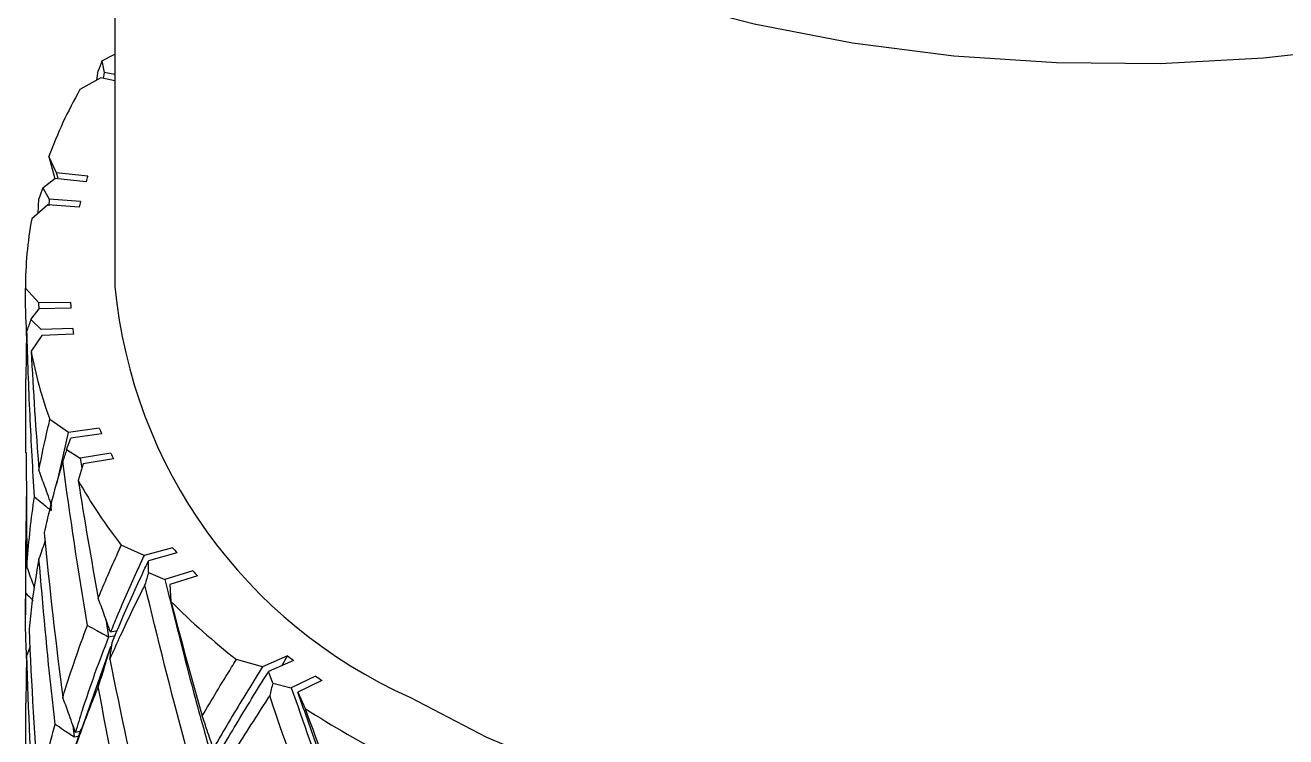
# Model space of a CAD drawing. Extents: x 0 to 8.27, y -9.61 to 0.
# Drawn here: x 2.0251 to 2.166, y -6.3081 to -6.2285 of the extents above; entities that cross this region are included whole.
import ezdxf

# ---------------------------------------------------------------- set-up
doc = ezdxf.new("R2010")
doc.units = 0
doc.header["$LTSCALE"] = 0.5
doc.header["$MEASUREMENT"] = 0
doc.layers.add('Mounting', color=4, linetype='CONTINUOUS')

msp = doc.modelspace()

# ---------------------------------------------------------------- linework, layer by layer
at = {"layer": 'Mounting', "linetype": 'Continuous', "lineweight": 25, "transparency": 16777216}
for p, q in [((2.035168909267639, -6.167944773278798), (2.035168909267639, -6.257764262586186)), ((2.033720987541045, -6.232513402328543), (2.035168909267639, -6.231765202334309)), ((2.033720987541045, -6.232513402328543), (2.033964379691014, -6.233813634793698)), ((2.033578372511073, -6.234433409128251), (2.031259633729604, -6.235742944761903)), ((2.033136332099247, -6.234683056770898), (2.033305307254039, -6.23365565041501)), ((2.035168909267639, -6.234758684376054), (2.033578358589892, -6.234433426260345)), ((2.033964379063008, -6.233813638409508), (2.033857003294287, -6.234515208778923)), ((2.035168909267639, -6.234067360441252), (2.033964377819274, -6.23381363898465)), ((2.02865630472408, -6.245037841920173), (2.027782432146267, -6.243234461076433)), ((2.027782432770181, -6.243234462641901), (2.028461401610656, -6.245728364120843)), ((2.027116857410618, -6.246741778158132), (2.028453798357731, -6.245686000824598)), ((2.031937699252893, -6.246038967495672), (2.02845380036635, -6.245685996654849)), ((2.028814550667192, -6.24566087763457), (2.028656305065596, -6.245037843397533)), ((2.032134291980327, -6.245409736253798), (2.028656310756759, -6.245037823388081)), ((2.027116857410618, -6.246741778158132), (2.027823214753852, -6.2479843842085)), ((2.027668856116833, -6.248636945446258), (2.02587242005049, -6.250196170891961)), ((2.026578742674218, -6.249583114725617), (2.02667708764622, -6.247935931004569)), ((2.031175690221261, -6.248903696993345), (2.02766884866989, -6.248636963874894)), ((2.027823214497374, -6.24798438787797), (2.027786758459314, -6.248726273757477)), ((2.031325541332279, -6.248270192006991), (2.027823214432345, -6.247984388532579)), ((2.026673561735805, -6.259600416457083), (2.02516929300711, -6.257941330249132)), ((2.025781426555994, -6.261451892031793), (2.02670891675686, -6.260258717333492)), ((2.030209485350241, -6.259546739058798), (2.02667356096228, -6.259600397605816)), ((2.026684095258332, -6.260290649082087), (2.026673561783554, -6.259600417910853)), ((2.03024380793542, -6.260185816103665), (2.02670891722002, -6.260258713013734)), ((2.025781425306121, -6.261451890779874), (2.026919882579904, -6.262582562054597)), ((2.025245438482187, -6.268070095630485), (2.025336790592718, -6.262699715111232)), ((2.030448608521709, -6.262441757177491), (2.026919882993042, -6.262582565505674)), ((2.030530190507505, -6.263079404419152), (2.027003917222117, -6.263239408240786)), ((2.027003915155973, -6.263239393064957), (2.025808296810482, -6.26498015980814)), ((2.025168909267649, -6.268070725033674), (2.025168909267649, -6.27634029606542)), ((2.029978896034862, -6.27408274225899), (2.027909974917037, -6.272640460715358)), ((2.028674873006565, -6.279867174675807), (2.02997889578657, -6.274082743724868)), ((2.033418219178174, -6.273605839088525), (2.029978888489012, -6.274082723912549)), ((2.033681957014522, -6.274226831203116), (2.030250566156582, -6.274722409919256)), ((2.029773071134258, -6.276000834377435), (2.030250567259117, -6.274722414200248)), ((2.025245437827579, -6.276339666651999), (2.025336792830984, -6.28911332646134)), ((2.029773071134258, -6.276000834377435), (2.031293860667319, -6.276970155494716)), ((2.031293861170951, -6.276970159133832), (2.031470986989206, -6.278084499667891)), ((2.034694765339253, -6.276408893389309), (2.031293863420359, -6.276970159520367)), ((2.03500421489727, -6.277022814642116), (2.031612624941971, -6.277602562468807)), ((2.03161261876059, -6.277602543884875), (2.031070068229127, -6.279448777701184)), ((2.025203804018673, -6.292035911423902), (2.025280746161769, -6.281276633788472)), ((2.027985952792477, -6.281938113516837), (2.028034023529671, -6.282810884243638)), ((2.025168909267649, -6.286213266018301), (2.025168909267649, -6.294482894161654)), ((2.03842784865148, -6.28785187219443), (2.035884696925194, -6.286689429939308)), ((2.041620256398545, -6.286972586208883), (2.038427834662997, -6.287851855154592)), ((2.03891732725171, -6.289752748303719), (2.038923962743155, -6.288444958467146)), ((2.042101882876949, -6.28754835305778), (2.038923960122673, -6.28844495441205)), ((2.03891732725171, -6.289752748303719), (2.040753987637771, -6.290518360071694)), ((2.043878434356628, -6.289561169768142), (2.040753991780292, -6.290518363678977)), ((2.041293536447228, -6.2910986703614), (2.041427767920794, -6.292969679093055)), ((2.044402227056452, -6.290124533727401), (2.041293549186292, -6.291098687797323)), ((2.034154126444918, -6.294964766395758), (2.034467821474408, -6.296938296231922)), ((2.034467851802873, -6.296938278131044), (2.03522327630364, -6.296773230014644)), ((2.035453039388329, -6.296256155838016), (2.034671021855928, -6.296429450920179)), ((2.025685177370377, -6.298004179931574), (2.025336792087245, -6.298985033399951)), ((2.034671003035072, -6.298062581269043), (2.031397051418907, -6.307353935556641)), ((2.034802883189712, -6.29803332743267), (2.034671035054288, -6.298062544979409)), ((2.025245442714748, -6.304355185796844), (2.025336788024987, -6.298985085212387)), ((2.051651159813645, -6.300306029213623), (2.048744925412819, -6.299474230551702)), ((2.05445712862749, -6.299062789429847), (2.051651139993936, -6.30030601422515)), ((2.055135594359598, -6.299568167239038), (2.052350030182623, -6.300826605449849)), ((2.053826151891343, -6.300159735887966), (2.05445712862749, -6.299062789429847)), ((2.052814546321514, -6.30210662249862), (2.052350034206228, -6.300826609101811)), ((2.052814546321514, -6.30210662249862), (2.054886809718226, -6.3026350534169)), ((2.057598245169373, -6.301323768724608), (2.054886815069239, -6.302635056448246)), ((2.058313488756738, -6.30181195368197), (2.055623587111967, -6.303137938787806)), ((2.055623568371601, -6.303137923261936), (2.056428715290821, -6.304951934849321)), ((2.025168909267649, -6.304355815192757), (2.025168909267649, -6.312625798768174)), ((2.030477951187294, -6.306835164506417), (2.030609656483847, -6.30811432611096)), ((2.030609588371561, -6.30811433641707), (2.03124990677108, -6.308017154421684)), ((2.031276835935813, -6.307535542296925), (2.030755946027938, -6.307616115537137))]:
    msp.add_line(p, q, dxfattribs=at)
at = {"layer": 'Mounting', "linetype": 'Continuous', "lineweight": 25, "transparency": 16777216, "flags": 128}
for points in [[(2.260168909267549, -6.167944773278798), (2.259712300024347, -6.173790180892972), (2.25807732770383, -6.180409792461198), (2.255271998681309, -6.186897271724995), (2.251326050142524, -6.19318384979055), (2.246281310123749, -6.199202887366248), (2.2401912541238, -6.204890581156626), (2.233120438251461, -6.210186640192312), (2.225143814914389, -6.215034924930244), (2.216345938303647, -6.219384042346057), (2.206820068100313, -6.223187890713113), (2.196667180898402, -6.226406148292533), (2.185994899827818, -6.2290047007533), (2.174916353722864, -6.230956002792873), (2.163548977928457, -6.232239370124255), (2.152013269455637, -6.232841198734484), (2.140431509684021, -6.232755109090526), (2.128926468148364, -6.231982013764075), (2.117620101151459, -6.230530107757822), (2.106632258995631, -6.228414781636722), (2.096079415541425, -6.225658458383855), (2.086073433554674, -6.222290355711372), (2.076720378933686, -6.218346176345555), (2.068119396384162, -6.21386772956884)], [(2.068119396384162, -6.303687218876227), (2.076720378933686, -6.308165665652943), (2.086073433554674, -6.312109845018817), (2.096079415541425, -6.315477947691299), (2.106632258995631, -6.31823427094411), (2.117620101151459, -6.320349597065267), (2.128926468148364, -6.321801503071462), (2.140431509684021, -6.322574598397971), (2.152013269455637, -6.322660688041871), (2.163548977928457, -6.322058859431699), (2.174916353722864, -6.320775492100317), (2.185994899827818, -6.318824190060688), (2.196667180898402, -6.316225637599921), (2.206820068100313, -6.313007380020501), (2.216345938303647, -6.309203531653445), (2.225143814914389, -6.304854414237745), (2.233120438251461, -6.300006129499813), (2.2401912541238, -6.294710070464014), (2.246281310123749, -6.289022376673749), (2.251326050142524, -6.283003339097938), (2.255271998681309, -6.276716761032496), (2.25807732770383, -6.270229281768586), (2.259712300024347, -6.263609670200474), (2.260168909267549, -6.257764262586186)]]:
    msp.add_lwpolyline(points, dxfattribs=at)
at = {"layer": 'Mounting', "linetype": 'Continuous', "lineweight": 25, "transparency": 16777216}
for centre, radius, start, end in [((2.07412913539676, -6.260193638664411), 0.0493521081839892, 150.3016518794104, 159.9014252316418), ((2.073000644739494, -6.258523068097809), 0.04291874019446652, 162.2094296295936, 163.0894954043843), ((2.071468840132837, -6.258100280185424), 0.04132934879946065, 166.2404587765641, 167.1429454510894), ((2.066400269380864, -6.25777989700952), 0.04123129214732862, 169.4011674340728, 180.2243312404141), ((2.091039866387035, -6.252458659144729), 0.05612230641478438, 185.4246401014874, 245.8955008561301), ((2.069440420028712, -6.257760243436216), 0.0392715902703342, 182.6073300114388, 183.5410735378328), ((2.069964308123616, -6.257710074462572), 0.03979798156129952, 186.8281916568796, 187.7536833852183), ((2.069043401192602, -6.257236650723137), 0.04392307022190279, 190.1541492756835, 200.530121215688), ((2.075895524875222, -6.255932058681132), 0.04600743432498333, 202.5910144205865, 203.43123694149), ((2.078319442801984, -6.254804643759023), 0.0486811676711414, 206.3459942296118, 207.1551626304777), ((2.081275406962476, -6.251286091534432), 0.05756485822276833, 209.2902473567671, 217.9531201231429), ((2.090462486795303, -6.246605594437248), 0.06336448133470898, 219.572956751522, 220.2517152434439), ((2.094080373457217, -6.243410648556953), 0.06819168055940018, 222.5922515429403, 223.2385872911521), ((2.099544014790325, -6.234960953846091), 0.08211279023618029, 224.9469491811444, 231.7823725915435), ((2.108983019674923, -6.226570316104237), 0.090709599731203, 233.0510028271056, 233.5853743237357), ((2.112798500973184, -6.221217490522911), 0.0972835240322436, 235.4297487393628, 235.939767149074), ((2.118835702938867, -6.207818272525394), 0.1154538021047774, 237.2798357238079, 242.7255408089171)]:
    msp.add_arc(centre, radius, start, end, dxfattribs=at)
for points in [[(2.033720978880154, -6.232513405916727), (2.033583275670679, -6.232894562663425), (2.033444718501613, -6.233275312395442), (2.033305306779965, -6.233655650405233)], [(2.027116850672172, -6.246741782680594), (2.026971166539823, -6.247140134062981), (2.026824578954546, -6.247538185062346), (2.026677087288789, -6.247935931045156)], [(2.025781423724055, -6.261451901007483), (2.025634126480071, -6.261868027141752), (2.025485915784174, -6.262283963136944), (2.025336791001536, -6.262699704436038)], [(2.025808297835482, -6.26498016252355), (2.026036893669442, -6.269435145410618), (2.026326640538826, -6.273886507082231), (2.026677102554657, -6.278332317531742)], [(2.029773069027641, -6.276000839985265), (2.029630594868394, -6.276434550202787), (2.029487237162783, -6.276868179313503), (2.029342995296901, -6.277301722835993)], [(2.032101216156178, -6.295657735546108), (2.031068933971454, -6.28956012606556), (2.030148636492839, -6.283439792666393), (2.02934299537921, -6.277301722741406)], [(2.031070068436492, -6.279448777408895), (2.031757022665005, -6.28384821022609), (2.032502487475739, -6.288236761309911), (2.033305341407157, -6.292612595144412)], [(2.027272110419943, -6.28525361167987), (2.027846420923396, -6.291421862746681), (2.02853738714677, -6.297577470233925), (2.029343003316143, -6.303715344263757)], [(2.038917327651433, -6.289752754015119), (2.038785903587467, -6.290203084849956), (2.038653664500288, -6.2906534376392), (2.038520609823735, -6.291103807972824)], [(2.04307297727334, -6.309016247933634), (2.04145269810985, -6.303079583630158), (2.03993377243907, -6.297107251031086), (2.03852060976007, -6.291103807877157)], [(2.041427768082229, -6.29296967877837), (2.042543057478696, -6.29725975977248), (2.043711659775653, -6.301532174100423), (2.044931816952356, -6.305785260960242)], [(2.025569065499184, -6.29605941760007), (2.025820450082136, -6.30225265419886), (2.026190140861871, -6.308440355930877), (2.026677064678296, -6.314617339755152)], [(2.026180282645981, -6.317559212872759), (2.025781127804493, -6.311374869454646), (2.025499690060059, -6.305181740133655), (2.025336786405177, -6.298985023678362)], [(2.034602337315135, -6.299419091238057), (2.035800144901913, -6.30547981836002), (2.037107505382863, -6.311514176608163), (2.038520623681933, -6.317517428073181)], [(2.036980642812267, -6.320645296940704), (2.035647113438444, -6.314619498326572), (2.034420832469749, -6.308564345178745), (2.033305359569994, -6.302484635793228)], [(2.052814549210751, -6.302106628010499), (2.052699920101276, -6.302571886416551), (2.052584580124602, -6.303037259360387), (2.052468528788012, -6.303502742496327)], [(2.058616082525731, -6.320765960635633), (2.056478620357865, -6.315057298728554), (2.054427450835391, -6.309301583024528), (2.052468528581102, -6.303502742417088)], [(2.056428715399278, -6.304951934518321), (2.057923596465315, -6.309083642418607), (2.059464262720411, -6.313191670838073), (2.061048396418954, -6.317274606273479)]]:
    msp.add_open_spline(points, degree=3, dxfattribs=at)
for points, knots in [([(2.025336787871964, -6.263568534593098), (2.025235615398941, -6.261949209294578), (2.025180096877165, -6.260329895682837), (2.025168906595553, -6.258453524719918), (2.025168526545684, -6.258197415677039), (2.025169293002563, -6.257941331761792)], [0.001208963695116867, 0.001208963695116867, 0.001208963695116867, 0.001208963695116867, 0.001503074287481236, 0.001503074287481236, 0.001549572798624475, 0.001549572798624475, 0.001549572798624475, 0.001549572798624475]), ([(2.026180301083258, -6.281274241400517), (2.025998079199979, -6.278229242758577), (2.025627840331452, -6.272042407069527), (2.025434814054023, -6.265846265324733), (2.025336790259388, -6.262699702419006)], [0, 0, 0, 0, 0.4921738340985224, 0.9999999999999999, 0.9999999999999999, 0.9999999999999999, 0.9999999999999999]), ([(2.026677084194233, -6.278332308361534), (2.026979380504571, -6.276700779797004), (2.027327268626067, -6.275063726547721), (2.027782362945544, -6.273160421537106), (2.027845610735284, -6.272900497969992), (2.027909974536868, -6.272640462251324)], [0.001208963695116869, 0.001208963695116869, 0.001208963695116869, 0.001208963695116869, 0.001503074287481282, 0.001503074287481282, 0.001549572798624519, 0.001549572798624519, 0.001549572798624519, 0.001549572798624519]), ([(2.028121955051319, -6.282319831647321), (2.027991424350347, -6.281951092340357), (2.027860135574173, -6.281582599443134), (2.027728085851976, -6.28121435725631), (2.027596036128415, -6.280846115064371), (2.027463225097307, -6.28047812257477), (2.027329649921938, -6.28011038412432), (2.027114122740585, -6.279517028123557), (2.026896605608925, -6.278924329773183), (2.026677084193778, -6.278332308363126)], [0, 0, 0, 0, 3.692449215761769e-05, 3.692449215761769e-05, 3.692449215761769e-05, 7.384898518655857e-05, 7.384898518655857e-05, 7.384898518655857e-05, 0.0001334277934832237, 0.0001334277934832237, 0.0001334277934832237, 0.0001334277934832237]), ([(2.029342995296901, -6.277301722835993), (2.029277267068863, -6.277519271939006), (2.02921230096328, -6.277736707039359), (2.02864301651195, -6.27966384879084), (2.028185100837362, -6.281366748113548), (2.027598490411918, -6.283795265226836), (2.027430853779123, -6.284524843149931), (2.027272084974101, -6.285253624634372)], [0.005083892301324371, 0.005083892301324371, 0.005083892301324371, 0.005083892301324371, 0.005122606385453742, 0.005122606385453742, 0.005427180575689143, 0.005427180575689143, 0.005558214953685099, 0.005558214953685099, 0.005558214953685099, 0.005558214953685099]), ([(2.025336791263015, -6.289113323308122), (2.02534771887801, -6.288938403261447), (2.02535917975203, -6.288763464790343), (2.025537907094503, -6.286156346241448), (2.025807747153721, -6.283720201809494), (2.026180341471189, -6.28127427094136)], [0.001726681020851289, 0.001726681020851289, 0.001726681020851289, 0.001726681020851289, 0.001758512829247781, 0.001758512829247781, 0.002201016585362804, 0.002201016585362804, 0.002201016585362804, 0.002201016585362804]), ([(2.026180341470962, -6.281274270941928), (2.026455162524343, -6.281504670968722), (2.026730925944975, -6.28173469690352), (2.027007627598977, -6.281964344719533), (2.027177982487245, -6.282105730314576), (2.027348693474522, -6.282246972979571), (2.027519759587648, -6.282388071777739), (2.027690827146415, -6.282529171768367), (2.027862250198922, -6.282670128187867), (2.028034027764278, -6.282810940101847)], [0, 0, 0, 0, 3.692454476569197e-05, 3.692454476569197e-05, 3.692454476569197e-05, 5.965757049893183e-05, 5.965757049893183e-05, 5.965757049893183e-05, 8.239078838353378e-05, 8.239078838353378e-05, 8.239078838353378e-05, 8.239078838353378e-05]), ([(2.027375419646177, -6.286172564611199), (2.027360157862148, -6.286217431719358), (2.02734488607436, -6.286262297342539), (2.027329604278719, -6.286307161475285), (2.027114093594918, -6.286939855445205), (2.026896591722988, -6.28757225545143), (2.026677087418847, -6.288204345295178)], [6.962477545138982e-05, 6.962477545138982e-05, 6.962477545138982e-05, 6.962477545138982e-05, 7.384898531216663e-05, 7.384898531216663e-05, 7.384898531216663e-05, 0.0001334208711571297, 0.0001334208711571297, 0.0001334208711571297, 0.0001334208711571297]), ([(2.03330530385503, -6.292612589366733), (2.033997857149615, -6.290920697920903), (2.034733947534249, -6.289217873860018), (2.035635436649471, -6.287232257629277), (2.035759548046798, -6.286960965971609), (2.035884696186002, -6.286689431543316)], [0.001208963695116868, 0.001208963695116868, 0.001208963695116868, 0.001208963695116868, 0.001503074287481287, 0.001503074287481287, 0.001549572798624525, 0.001549572798624525, 0.001549572798624525, 0.001549572798624525]), ([(2.026677087418847, -6.288204345295291), (2.026367605914601, -6.289874255314423), (2.02610515301987, -6.291541646862122), (2.025767654822829, -6.294158652935941), (2.025660527172676, -6.295109488979385), (2.025569068851354, -6.296059425206174)], [0.004433607830142828, 0.004433607830142828, 0.004433607830142828, 0.004433607830142828, 0.004734635524149218, 0.004734635524149218, 0.004906805992855915, 0.004906805992855915, 0.004906805992855915, 0.004906805992855915]), ([(2.028487832451646, -6.306697886890667), (2.028381805145472, -6.305780630826455), (2.027670750479928, -6.299629204114233), (2.027133894455091, -6.293456566167258), (2.026677090500669, -6.288204347149637)], [0, 0, 0, 0, 0.1491127354769811, 1, 1, 1, 1]), ([(2.038427848117834, -6.287851873708057), (2.038196257395128, -6.288341468925516), (2.037967870937081, -6.288830211186216), (2.036913850688705, -6.291114801713086), (2.036129480400149, -6.292898503647045), (2.035146001863012, -6.295257905428223), (2.034906015560381, -6.295844328386231), (2.03467104544572, -6.296429518881148)], [0.001172730824359649, 0.001172730824359649, 0.001172730824359649, 0.001172730824359649, 0.001255462206260106, 0.001255462206260106, 0.001560036396495508, 0.001560036396495508, 0.001661073516207041, 0.001661073516207041, 0.001661073516207041, 0.001661073516207041]), ([(2.03487669615626, -6.297553197103063), (2.03527062798068, -6.296583024062208), (2.035678040943338, -6.295610097510682), (2.036864558325505, -6.292857744430073), (2.037674655399059, -6.291071443698335), (2.038659050348059, -6.288997439964866), (2.038790998588155, -6.288721339066676), (2.038923961938707, -6.288444960139252)], [0.005047594040414501, 0.005047594040414501, 0.005047594040414501, 0.005047594040414501, 0.005214926679320327, 0.005214926679320327, 0.005519500869555729, 0.005519500869555729, 0.00556622287063773, 0.00556622287063773, 0.00556622287063773, 0.00556622287063773]), ([(2.026208688602509, -6.291524976552516), (2.026138097322217, -6.291326887938332), (2.025851260371581, -6.290521984926322), (2.02555793131566, -6.289718824200797), (2.025336791263015, -6.289113323308463)], [0, 0, 0, 0, 0.2461024636014401, 1, 1, 1, 1]), ([(2.038520609823735, -6.291103807972824), (2.03840531730404, -6.291332340579224), (2.038290726960184, -6.291560670335905), (2.037280897772433, -6.293583625413071), (2.036428433265172, -6.295366032555869), (2.035272832587424, -6.29790025899603), (2.034933415658969, -6.298660602588363), (2.03460227861089, -6.299419109298348)], [0.005083892301324363, 0.005083892301324363, 0.005083892301324363, 0.005083892301324363, 0.005122606385453729, 0.005122606385453729, 0.00542718057568913, 0.00542718057568913, 0.005558214953685094, 0.005558214953685094, 0.005558214953685094, 0.005558214953685094]), ([(2.04075399113546, -6.290518363876565), (2.041730444163903, -6.294461044153302), (2.043344588656254, -6.300978567749432), (2.045139848052003, -6.307434323088835), (2.045849091615736, -6.309984763952109)], [0, 0, 0, 0, 0.6049353283685454, 1, 1, 1, 1]), ([(2.025336793393279, -6.299853580894926), (2.02531120724322, -6.299444010250902), (2.025288546973314, -6.29903458197969), (2.025162822939791, -6.296426990568527), (2.025141194877023, -6.294231961155326), (2.025203805303335, -6.292035915279705)], [0.002378381747722563, 0.002378381747722563, 0.002378381747722563, 0.002378381747722563, 0.002452851256914866, 0.002452851256914866, 0.002852802666629419, 0.002852802666629419, 0.002852802666629419, 0.002852802666629419]), ([(2.025203803267203, -6.292035913119882), (2.02543539922587, -6.292281633646319), (2.0256680000941, -6.292527039472013), (2.025901602487664, -6.292772126322227), (2.025939604791091, -6.292811996910579), (2.025977633619476, -6.292851859078603), (2.026015688957813, -6.292891712807993)], [0, 0, 0, 0, 3.692454477463288e-05, 3.692454477463288e-05, 3.692454477463288e-05, 4.293139474705798e-05, 4.293139474705798e-05, 4.293139474705798e-05, 4.293139474705798e-05]), ([(2.03467102125316, -6.296429579132216), (2.034547641334228, -6.2960762459495), (2.034423544868986, -6.295723248649772), (2.034298729144638, -6.295370591872476), (2.034173913418471, -6.295017935090065), (2.034048378091228, -6.294665617865), (2.033922120481492, -6.294313644868332), (2.033718400391052, -6.293745726856507), (2.033512799364615, -6.293178701362756), (2.033305303854348, -6.292612589368325)], [0, 0, 0, 0, 3.692449215762077e-05, 3.692449215762077e-05, 3.692449215762077e-05, 7.384898518656184e-05, 7.384898518656184e-05, 7.384898518656184e-05, 0.0001334277934832237, 0.0001334277934832237, 0.0001334277934832237, 0.0001334277934832237]), ([(2.029342995549968, -6.303715341676927), (2.029397036380232, -6.303536479644883), (2.029451593567472, -6.303357535502634), (2.03027225402613, -6.30068977871553), (2.031137636421562, -6.298184754225865), (2.032101217603639, -6.295657750396906)], [0.001726681020851293, 0.001726681020851293, 0.001726681020851293, 0.001726681020851293, 0.001758512829247844, 0.001758512829247844, 0.002201016585362862, 0.002201016585362862, 0.002201016585362862, 0.002201016585362862]), ([(2.034467879836001, -6.296938344635684), (2.033368165081328, -6.2997081697116), (2.032381229413858, -6.302450757790886), (2.031247786961075, -6.305989299287027), (2.030996725267613, -6.306803480583874), (2.030756019605377, -6.307616054070529)], [0.001690375394320819, 0.001690375394320819, 0.001690375394320819, 0.001690375394320819, 0.002169184776966312, 0.002169184776966312, 0.002312689258086296, 0.002312689258086296, 0.002312689258086296, 0.002312689258086296]), ([(2.032101217603412, -6.295657750397474), (2.032453011915749, -6.295850130296564), (2.032805593427355, -6.296042031161726), (2.033158956643518, -6.296233449550066), (2.033376509196131, -6.296351298712345), (2.03359435864806, -6.29646896532369), (2.033812503708504, -6.296586448584542), (2.034030650612948, -6.296703932838447), (2.034249093592479, -6.296821233986968), (2.034467831350611, -6.296938351233955)], [0, 0, 0, 0, 3.6924544765692e-05, 3.6924544765692e-05, 3.6924544765692e-05, 5.965757049893064e-05, 5.965757049893064e-05, 5.965757049893064e-05, 8.239078838353152e-05, 8.239078838353152e-05, 8.239078838353152e-05, 8.239078838353152e-05]), ([(2.034671003035072, -6.29806258126893), (2.034547619961558, -6.298470596347208), (2.034423519769661, -6.29887859309644), (2.034298699854361, -6.299286568077825), (2.034173879937242, -6.299694543064838), (2.034048339954523, -6.300102497402115), (2.033922077338701, -6.300510427606461), (2.033718372842003, -6.301168557618205), (2.033512786239697, -6.301826628679912), (2.033305306902747, -6.302484625919753)], [0, 0, 0, 0, 3.692449223290663e-05, 3.692449223290663e-05, 3.692449223290663e-05, 7.384898531216324e-05, 7.384898531216324e-05, 7.384898531216324e-05, 0.0001334208711571162, 0.0001334208711571162, 0.0001334208711571162, 0.0001334208711571162]), ([(2.034602284149713, -6.299419069126309), (2.034640733272198, -6.299140213610706), (2.034680322142066, -6.298861409252929), (2.034721050671777, -6.298582660743129), (2.034746125708779, -6.298411045682194), (2.034771632790779, -6.298239451314537), (2.034797571888447, -6.29806787873644), (2.034823511205076, -6.29789630470804), (2.034849882599445, -6.297724752106994), (2.034876686034494, -6.297553222030722)], [0, 0, 0, 0, 3.692454476569243e-05, 3.692454476569243e-05, 3.692454476569243e-05, 5.965757049893195e-05, 5.965757049893195e-05, 5.965757049893195e-05, 8.239078838353317e-05, 8.239078838353317e-05, 8.239078838353317e-05, 8.239078838353317e-05]), ([(2.044931761849938, -6.305785260804321), (2.045984304226494, -6.303987485009422), (2.047076426192433, -6.302173733463057), (2.048384910703106, -6.300054026234982), (2.048564461444329, -6.299764309760569), (2.048744924346892, -6.299474232265133)], [0.001208963695116868, 0.001208963695116868, 0.001208963695116868, 0.001208963695116868, 0.001503074287481278, 0.001503074287481278, 0.001549572798624516, 0.001549572798624516, 0.001549572798624516, 0.001549572798624516]), ([(2.051651159018292, -6.30030603080791), (2.051323706389638, -6.300829546195125), (2.050999053455797, -6.301351844332991), (2.049492528902391, -6.303791796897706), (2.048347276921703, -6.305692579402823), (2.046877417915965, -6.308200838380337), (2.046515779112013, -6.308823765172399), (2.046158674152792, -6.309444880049448)], [0.001172730824359649, 0.001172730824359649, 0.001172730824359649, 0.001172730824359649, 0.001255462206260106, 0.001255462206260106, 0.001560036396495508, 0.001560036396495508, 0.001661073516207034, 0.001661073516207034, 0.001661073516207034, 0.001661073516207034]), ([(2.04647044811324, -6.310537163331098), (2.047066166376425, -6.309506942891623), (2.047673897293834, -6.308472422095853), (2.049421012544116, -6.305542069730159), (2.05058791669282, -6.303635813691066), (2.051977674975859, -6.301417757299753), (2.052163410800603, -6.301122380799136), (2.05235003307709, -6.300826610891242)], [0.005047594040414507, 0.005047594040414507, 0.005047594040414507, 0.005047594040414507, 0.005214926679320327, 0.005214926679320327, 0.005519500869555729, 0.005519500869555729, 0.005566222870637729, 0.005566222870637729, 0.005566222870637729, 0.005566222870637729]), ([(2.033305306902747, -6.30248462591998), (2.032596335233364, -6.304216330976026), (2.031931352020109, -6.305939995065152), (2.030957575371957, -6.308636563243105), (2.030618333020101, -6.309614482957663), (2.030294195617188, -6.310589635614399)], [0.004433607830142781, 0.004433607830142781, 0.004433607830142781, 0.004433607830142781, 0.00473463552414919, 0.00473463552414919, 0.004906805992855934, 0.004906805992855934, 0.004906805992855934, 0.004906805992855934]), ([(2.030756003971618, -6.307616106847597), (2.030628344258929, -6.307255180783379), (2.030499942755085, -6.306894546665937), (2.030370796639971, -6.306534208976807), (2.030241650523038, -6.30617387128256), (2.030111759441041, -6.305813829029255), (2.02998112060888, -6.305454086731395), (2.029770363487586, -6.304873721386564), (2.029557658964876, -6.30429413332444), (2.029342995549968, -6.303715341677268)], [0, 0, 0, 0, 3.69244922152379e-05, 3.69244922152379e-05, 3.69244922152379e-05, 7.384898530531264e-05, 7.384898530531264e-05, 7.384898530531264e-05, 0.0001334186949998896, 0.0001334186949998896, 0.0001334186949998896, 0.0001334186949998896]), ([(2.052468528788012, -6.303502742496384), (2.052308710813094, -6.303747967537497), (2.052149504378775, -6.303992910018785), (2.050743264835518, -6.306162460992702), (2.049533508285293, -6.308069994189047), (2.047859422649907, -6.310775912931369), (2.047363059574508, -6.311586967796067), (2.046874026561198, -6.312395238639049)], [0.005083892301324372, 0.005083892301324372, 0.005083892301324372, 0.005083892301324372, 0.005122606385453738, 0.005122606385453738, 0.005427180575689139, 0.005427180575689139, 0.005558214953685094, 0.005558214953685094, 0.005558214953685094, 0.005558214953685094]), ([(2.054886814509672, -6.302635056718877), (2.05621310595663, -6.306438017091516), (2.058405557586838, -6.312724574008023), (2.060752959836208, -6.318928971763278), (2.061680335535328, -6.321380110125226)], [0, 0, 0, 0, 0.6049353283685546, 1, 1, 1, 1]), ([(2.062082739955457, -6.320796964006824), (2.062002000847968, -6.320586663797478), (2.060628409768668, -6.317008887178865), (2.0584366451005, -6.311141694113864), (2.056429638633261, -6.305431323002374), (2.055623589555324, -6.303137937583294)], [0, 0, 0, 0, 0.03602306106505724, 0.6128499158845443, 1, 1, 1, 1]), ([(2.026677089654385, -6.314617353997043), (2.026753563096207, -6.314204695747087), (2.026832917634891, -6.313791827529364), (2.027356774750587, -6.311160079240828), (2.027881330641975, -6.308934534488735), (2.028487836250832, -6.306697889741024)], [0.002378381747722604, 0.002378381747722604, 0.002378381747722604, 0.002378381747722604, 0.002452851256914902, 0.002452851256914902, 0.002852802666629413, 0.002852802666629413, 0.002852802666629413, 0.002852802666629413]), ([(2.028487833481194, -6.306697887872808), (2.028802865495408, -6.306910441537404), (2.029118767098197, -6.307122566765194), (2.029435533445138, -6.307334259781094), (2.029630564345297, -6.307464597741152), (2.029825923590096, -6.307594772222664), (2.030021610039256, -6.307724782350412), (2.03021729814256, -6.307854793577341), (2.030413313869957, -6.307984640722331), (2.030609656075029, -6.308114322912154)], [0, 0, 0, 0, 3.69245447746328e-05, 3.69245447746328e-05, 3.69245447746328e-05, 5.965869829542814e-05, 5.965869829542814e-05, 5.965869829542814e-05, 8.2393044009956e-05, 8.2393044009956e-05, 8.2393044009956e-05, 8.2393044009956e-05]), ([(2.04615863738556, -6.309444943999317), (2.046047800542709, -6.309105822008455), (2.045936319999754, -6.308767118434041), (2.045824193319021, -6.308428838227989), (2.045712066636696, -6.308090558017163), (2.045599293509412, -6.307752700248891), (2.045485871528598, -6.307415269903338), (2.045302862074749, -6.306870816854932), (2.045118162905254, -6.306327472975219), (2.044931761849028, -6.305785260806026)], [0, 0, 0, 0, 3.692449215761726e-05, 3.692449215761726e-05, 3.692449215761726e-05, 7.384898518655837e-05, 7.384898518655837e-05, 7.384898518655837e-05, 0.0001334277934832204, 0.0001334277934832204, 0.0001334277934832204, 0.0001334277934832204]), ([(2.031369960895944, -6.307243821478657), (2.031173581487764, -6.30786281724999), (2.030857146900615, -6.308860231761052), (2.030532425802647, -6.309853827794875), (2.030409226724231, -6.310230797805609)], [0, 0, 0, 0, 0.6206003266131415, 1, 1, 1, 1])]:
    msp.add_open_spline(points, degree=3, knots=knots, dxfattribs=at)

doc.saveas('drawing.dxf')
